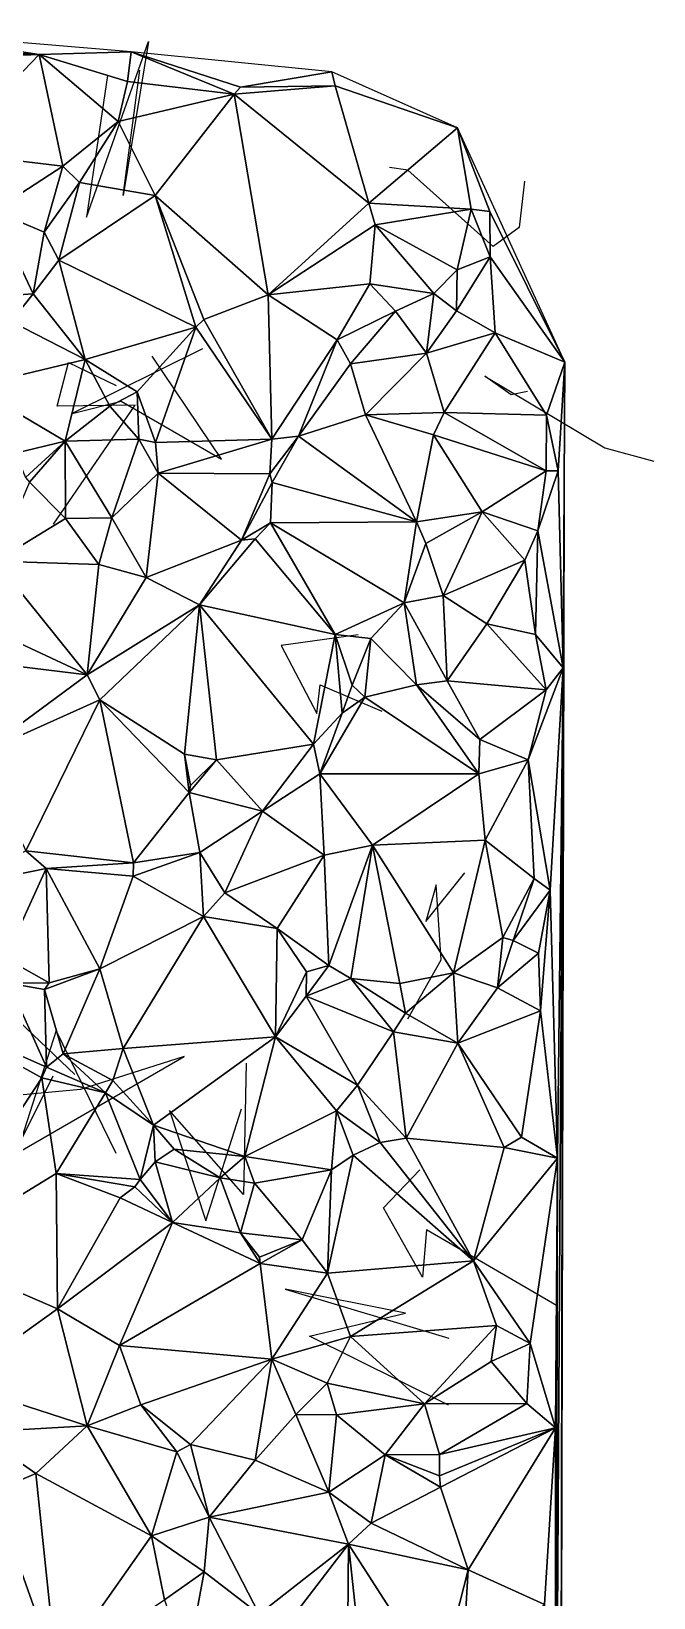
# Model space of a CAD drawing. Header units: metres. Extents: x -15.7 to 15.9, y -15.8 to 15.
# Drawn here: x 9.68 to 15.88, y -0.63 to 14.96 of the extents above; entities that cross this region are included whole.
import ezdxf

# ---------------------------------------------------------------- set-up
doc = ezdxf.new("R2010")
doc.units = ezdxf.units.M
doc.layers.add('CRACKS', color=1, linetype='Continuous')
doc.layers.add('STREET_MESH', color=7, linetype='Continuous')

msp = doc.modelspace()

# ---------------------------------------------------------------- linework, layer by layer
at = {"layer": 'CRACKS'}
for points in [[(10.44, 14.519, 0.1), (10.231, 13.109, 0.1), (10.846, 14.857, 0.1), (10.595, 13.326, 0.1), (10.76, 14.572, 0.1)], [(14.591, 13.468, 0.1), (14.538, 13.008, 0.1), (14.278, 12.817, 0.1), (13.43, 13.577, 0.1), (13.246, 13.603, 0.1)], [(11.386, 11.799, 0.1), (10.086, 11.156, 0.1), (10.575, 11.28, 0.1), (11.573, 10.702, 0.1), (10.885, 11.728, 0.1)], [(9.902, 10.055, 0.1), (10.716, 11.24, 0.1), (9.938, 11.23, 0.1), (10.052, 11.665, 0.1), (10.527, 11.436, 0.1)], [(14.622, 11.374, 0.1), (14.459, 11.343, 0.1), (14.198, 11.526, 0.1), (15.392, 10.813, 0.1), (15.878, 10.681, 0.1)], [(12.935, 8.954, 0.1), (12.17, 8.848, 0.1), (12.522, 8.169, 0.1), (12.557, 8.455, 0.1), (13.172, 8.192, 0.1)], [(13.43, 5.132, 0.1), (13.763, 5.719, 0.1), (13.713, 6.466, 0.1), (13.608, 6.101, 0.1), (13.996, 6.584, 0.1)], [(10.524, 3.79, 0.1), (9.929, 5.016, 0.1), (9.549, 3.836, 0.1), (9.491, 5.171, 0.1), (10.113, 4.578, 0.1)], [(9.894, 4.562, 0.1), (9.503, 3.775, 0.1), (11.203, 4.757, 0.1), (10.171, 4.427, 0.1), (9.563, 4.373, 0.1)], [(11.821, 4.69, 0.1), (11.793, 3.384, 0.1), (11.057, 4.218, 0.1), (11.419, 3.12, 0.1), (11.773, 4.236, 0.1)], [(14.911, 2.278, 0.1), (13.616, 3.032, 0.1), (13.576, 2.559, 0.1), (13.188, 3.249, 0.1), (13.549, 3.627, 0.1)], [(13.835, 1.287, 0.1), (12.449, 1.974, 0.1), (13.405, 2.201, 0.1), (12.207, 2.441, 0.1), (13.838, 1.954, 0.1)]]:
    msp.add_polyline3d(points, dxfattribs=at)
at = {"layer": 'STREET_MESH'}
for points in [[(8.22, 14.96), (9.76, 14.728), (10.674, 14.757)], [(8.546, 14.794), (9.76, 14.728), (8.22, 14.96)], [(8.546, 14.794), (8.851, 14.693), (9.76, 14.728)], [(8.822, 13.757), (9.993, 13.618), (9.76, 14.728)], [(8.851, 14.693), (8.822, 13.757), (9.76, 14.728)], [(9.76, 14.728), (10.637, 14.461), (10.674, 14.757)], [(10.544, 14.061), (10.637, 14.461), (9.76, 14.728)], [(9.993, 13.618), (10.544, 14.061), (9.76, 14.728)], [(10.637, 14.461), (11.701, 14.334), (10.674, 14.757)], [(11.762, 14.405), (12.672, 14.557), (10.674, 14.757)], [(11.701, 14.334), (11.762, 14.405), (10.674, 14.757)], [(11.762, 14.405), (12.705, 14.417), (12.672, 14.557)], [(12.672, 14.557), (12.705, 14.417), (13.924, 13.999)], [(10.637, 14.461), (10.544, 14.061), (11.701, 14.334)], [(12.705, 14.417), (11.701, 14.334), (13.042, 13.251)], [(12.705, 14.417), (11.762, 14.405), (11.701, 14.334)], [(12.705, 14.417), (13.042, 13.251), (13.924, 13.999)], [(11.701, 14.334), (10.544, 14.061), (10.914, 13.327)], [(12.038, 12.337), (11.701, 14.334), (10.914, 13.327)], [(11.701, 14.334), (12.038, 12.337), (13.042, 13.251)], [(10.159, 13.454), (10.544, 14.061), (9.993, 13.618)], [(10.544, 14.061), (10.159, 13.454), (10.914, 13.327)], [(13.042, 13.251), (14.062, 13.191), (13.924, 13.999)], [(13.924, 13.999), (14.247, 13.165), (14.993, 11.667)], [(14.062, 13.191), (14.247, 13.165), (13.924, 13.999)], [(8.822, 13.757), (9.306, 13.172), (9.993, 13.618)], [(9.306, 13.172), (9.809, 12.962), (9.993, 13.618)], [(9.809, 12.962), (10.159, 13.454), (9.993, 13.618)], [(10.159, 13.454), (9.809, 12.962), (9.956, 12.683)], [(10.159, 13.454), (9.956, 12.683), (10.914, 13.327)], [(9.956, 12.683), (11.32, 12.015), (10.914, 13.327)], [(11.4, 12.093), (12.038, 12.337), (10.914, 13.327)], [(11.32, 12.015), (11.4, 12.093), (10.914, 13.327)], [(9.698, 12.348), (9.306, 13.172), (9.017, 12.3)], [(9.698, 12.348), (9.809, 12.962), (9.306, 13.172)], [(12.038, 12.337), (13.104, 13.034), (13.042, 13.251)], [(13.104, 13.034), (14.062, 13.191), (13.042, 13.251)], [(14.062, 13.191), (13.104, 13.034), (13.921, 12.586)], [(14.062, 13.191), (13.921, 12.586), (14.249, 12.717)], [(14.247, 13.165), (14.062, 13.191), (14.249, 12.717)], [(14.247, 13.165), (14.249, 12.717), (14.993, 11.667)], [(9.809, 12.962), (9.698, 12.348), (9.956, 12.683)], [(13.104, 13.034), (12.038, 12.337), (13.05, 12.447)], [(13.688, 12.35), (13.104, 13.034), (13.05, 12.447)], [(13.104, 13.034), (13.688, 12.35), (13.921, 12.586)], [(9.698, 12.348), (10.217, 11.694), (9.956, 12.683)], [(10.217, 11.694), (11.32, 12.015), (9.956, 12.683)], [(13.921, 12.586), (13.915, 12.178), (14.249, 12.717)], [(13.915, 12.178), (14.301, 11.96), (14.249, 12.717)], [(14.249, 12.717), (14.301, 11.96), (14.993, 11.667)], [(13.688, 12.35), (13.915, 12.178), (13.921, 12.586)], [(9.479, 12.072), (9.698, 12.348), (9.017, 12.3)], [(9.698, 12.348), (9.479, 12.072), (10.217, 11.694)], [(11.4, 12.093), (12.074, 10.899), (12.038, 12.337)], [(12.038, 12.337), (12.727, 11.889), (13.05, 12.447)], [(12.074, 10.899), (12.727, 11.889), (12.038, 12.337)], [(12.727, 11.889), (13.307, 12.176), (13.05, 12.447)], [(13.307, 12.176), (13.688, 12.35), (13.05, 12.447)], [(13.688, 12.35), (13.307, 12.176), (13.616, 11.757)], [(13.915, 12.178), (13.688, 12.35), (13.616, 11.757)], [(12.858, 11.652), (13.307, 12.176), (12.727, 11.889)], [(13.307, 12.176), (12.858, 11.652), (13.616, 11.757)], [(14.301, 11.96), (13.915, 12.178), (13.616, 11.757)], [(9.479, 12.072), (9.094, 11.425), (10.217, 11.694)], [(11.32, 12.015), (10.217, 11.694), (10.736, 11.371)], [(10.918, 10.866), (11.32, 12.015), (10.736, 11.371)], [(11.32, 12.015), (10.918, 10.866), (12.074, 10.899)], [(11.4, 12.093), (11.32, 12.015), (12.074, 10.899)], [(12.074, 10.899), (12.34, 10.931), (12.727, 11.889)], [(12.34, 10.931), (12.858, 11.652), (12.727, 11.889)], [(13.791, 11.167), (14.301, 11.96), (13.616, 11.757)], [(14.301, 11.96), (13.791, 11.167), (14.809, 11.139)], [(14.301, 11.96), (14.809, 11.139), (14.993, 11.667)], [(9.094, 11.425), (10.016, 10.882), (10.217, 11.694)], [(10.016, 10.882), (10.462, 11.23), (10.217, 11.694)], [(10.217, 11.694), (10.462, 11.23), (10.736, 11.371)], [(13.616, 11.757), (12.858, 11.652), (13.007, 11.144)], [(13.791, 11.167), (13.616, 11.757), (13.007, 11.144)], [(12.858, 11.652), (12.34, 10.931), (13.007, 11.144)], [(14.809, 11.139), (14.928, 10.584), (14.993, 11.667)], [(14.928, 10.584), (14.978, 8.624), (14.993, 11.667)], [(14.978, 8.624), (14.93, -14.754), (14.993, 11.667)], [(10.016, 10.882), (9.094, 11.425), (9.522, 10.761)], [(10.752, 10.9), (10.462, 11.23), (10.016, 10.882)], [(10.462, 11.23), (10.752, 10.9), (10.736, 11.371)], [(10.752, 10.9), (10.918, 10.866), (10.736, 11.371)], [(12.34, 10.931), (13.516, 10.077), (13.007, 11.144)], [(13.684, 10.943), (13.791, 11.167), (13.007, 11.144)], [(13.516, 10.077), (13.684, 10.943), (13.007, 11.144)], [(14.808, 10.584), (13.791, 11.167), (13.684, 10.943)], [(13.791, 11.167), (14.808, 10.584), (14.809, 11.139)], [(14.808, 10.584), (14.928, 10.584), (14.809, 11.139)], [(12.056, 10.554), (12.34, 10.931), (12.074, 10.899)], [(12.056, 10.554), (12.08, 10.469), (12.34, 10.931)], [(12.08, 10.469), (13.516, 10.077), (12.34, 10.931)], [(13.516, 10.077), (14.171, 10.179), (13.684, 10.943)], [(14.171, 10.179), (14.808, 10.584), (13.684, 10.943)], [(9.623, 10.518), (10.016, 10.882), (9.522, 10.761)], [(10.016, 10.882), (9.623, 10.518), (9.663, 10.474)], [(10.021, 10.11), (10.016, 10.882), (9.663, 10.474)], [(10.752, 10.9), (10.016, 10.882), (10.481, 10.118)], [(10.016, 10.882), (10.021, 10.11), (10.481, 10.118)], [(10.945, 10.561), (10.752, 10.9), (10.481, 10.118)], [(10.945, 10.561), (10.918, 10.866), (10.752, 10.9)], [(10.918, 10.866), (10.945, 10.561), (12.074, 10.899)], [(10.945, 10.561), (12.056, 10.554), (12.074, 10.899)], [(9.323, 9.686), (10.021, 10.11), (9.663, 10.474)], [(10.945, 10.561), (10.481, 10.118), (10.825, 9.523)], [(10.945, 10.561), (10.825, 9.523), (11.774, 9.897)], [(12.056, 10.554), (10.945, 10.561), (11.774, 9.897)], [(12.08, 10.469), (12.056, 10.554), (11.774, 9.897)], [(12.062, 10.067), (12.08, 10.469), (11.774, 9.897)], [(13.516, 10.077), (12.08, 10.469), (12.062, 10.067)], [(14.171, 10.179), (14.724, 9.987), (14.808, 10.584)], [(14.808, 10.584), (14.724, 9.987), (14.928, 10.584)], [(14.724, 9.987), (14.978, 8.624), (14.928, 10.584)], [(13.516, 10.077), (13.608, 9.862), (14.171, 10.179)], [(13.608, 9.862), (13.78, 9.345), (14.171, 10.179)], [(13.78, 9.345), (14.595, 9.695), (14.171, 10.179)], [(14.595, 9.695), (14.724, 9.987), (14.171, 10.179)], [(10.021, 10.11), (9.323, 9.686), (10.352, 9.652)], [(10.481, 10.118), (10.021, 10.11), (10.352, 9.652)], [(10.825, 9.523), (10.481, 10.118), (10.352, 9.652)], [(11.911, 9.907), (12.062, 10.067), (11.774, 9.897)], [(11.911, 9.907), (12.706, 8.957), (12.062, 10.067)], [(13.394, 9.272), (13.516, 10.077), (12.062, 10.067)], [(12.706, 8.957), (13.394, 9.272), (12.062, 10.067)], [(13.516, 10.077), (13.394, 9.272), (13.608, 9.862)], [(14.595, 9.695), (14.701, 8.957), (14.724, 9.987)], [(14.724, 9.987), (14.701, 8.957), (14.978, 8.624)], [(10.825, 9.523), (11.356, 9.251), (11.774, 9.897)], [(11.356, 9.251), (11.911, 9.907), (11.774, 9.897)], [(11.356, 9.251), (12.706, 8.957), (11.911, 9.907)], [(13.394, 9.272), (13.78, 9.345), (13.608, 9.862)], [(10.237, 8.555), (9.323, 9.686), (9.055, 9.107)], [(9.323, 9.686), (10.237, 8.555), (10.352, 9.652)], [(14.217, 9.062), (14.595, 9.695), (13.78, 9.345)], [(14.217, 9.062), (14.701, 8.957), (14.595, 9.695)], [(10.237, 8.555), (10.825, 9.523), (10.352, 9.652)], [(10.237, 8.555), (11.356, 9.251), (10.825, 9.523)], [(10.237, 8.555), (10.363, 8.306), (11.356, 9.251)], [(10.363, 8.306), (11.207, 7.767), (11.356, 9.251)], [(11.356, 9.251), (11.207, 7.767), (11.524, 7.709)], [(12.492, 7.866), (11.356, 9.251), (11.524, 7.709)], [(12.492, 7.866), (12.706, 8.957), (11.356, 9.251)], [(13.394, 9.272), (12.706, 8.957), (13.061, 8.916)], [(13.516, 8.456), (13.394, 9.272), (13.061, 8.916)], [(13.78, 9.345), (13.394, 9.272), (13.82, 8.496)], [(13.394, 9.272), (13.516, 8.456), (13.82, 8.496)], [(14.217, 9.062), (13.78, 9.345), (13.82, 8.496)], [(9.144, 8.688), (10.237, 8.555), (9.055, 9.107)], [(14.806, 8.406), (14.217, 9.062), (13.82, 8.496)], [(14.806, 8.406), (14.701, 8.957), (14.217, 9.062)], [(12.706, 8.957), (12.492, 7.866), (12.777, 8.174)], [(12.874, 8.452), (12.706, 8.957), (12.777, 8.174)], [(12.706, 8.957), (12.874, 8.452), (13.061, 8.916)], [(12.874, 8.452), (13.003, 8.333), (13.061, 8.916)], [(13.003, 8.333), (13.516, 8.456), (13.061, 8.916)], [(14.701, 8.957), (14.806, 8.406), (14.978, 8.624)], [(9.177, 7.774), (10.237, 8.555), (9.144, 8.688)], [(14.629, 7.71), (14.847, 6.412), (14.978, 8.624)], [(14.806, 8.406), (14.629, 7.71), (14.978, 8.624)], [(14.978, 8.624), (14.847, 6.412), (14.92, 3.744)], [(14.978, 8.624), (14.92, 3.744), (14.904, -3.63)], [(14.93, -14.754), (14.978, 8.624), (14.904, -3.63)], [(9.177, 7.774), (10.363, 8.306), (10.237, 8.555)], [(12.874, 8.452), (12.777, 8.174), (13.003, 8.333)], [(13.516, 8.456), (13.003, 8.333), (14.137, 7.569)], [(13.82, 8.496), (13.516, 8.456), (14.147, 7.912)], [(13.516, 8.456), (14.137, 7.569), (14.147, 7.912)], [(14.806, 8.406), (13.82, 8.496), (14.147, 7.912)], [(10.363, 8.306), (9.177, 7.774), (9.625, 6.803)], [(10.698, 6.684), (10.363, 8.306), (9.625, 6.803)], [(10.363, 8.306), (10.698, 6.684), (11.254, 7.384)], [(11.207, 7.767), (10.363, 8.306), (11.254, 7.384)], [(14.137, 7.569), (13.003, 8.333), (12.555, 7.569)], [(13.003, 8.333), (12.777, 8.174), (12.555, 7.569)], [(14.629, 7.71), (14.806, 8.406), (14.147, 7.912)], [(12.777, 8.174), (12.492, 7.866), (12.555, 7.569)], [(12.492, 7.866), (11.524, 7.709), (11.983, 7.197)], [(12.555, 7.569), (12.492, 7.866), (11.983, 7.197)], [(14.137, 7.569), (14.629, 7.71), (14.147, 7.912)], [(11.524, 7.709), (11.207, 7.767), (11.265, 7.454)], [(11.207, 7.767), (11.254, 7.384), (11.265, 7.454)], [(11.254, 7.384), (11.524, 7.709), (11.265, 7.454)], [(11.524, 7.709), (11.254, 7.384), (11.983, 7.197)], [(14.629, 7.71), (14.137, 7.569), (14.2, 6.908)], [(14.687, 6.528), (14.629, 7.71), (14.2, 6.908)], [(14.629, 7.71), (14.687, 6.528), (14.847, 6.412)], [(12.598, 6.761), (12.555, 7.569), (11.983, 7.197)], [(12.598, 6.761), (13.077, 6.859), (12.555, 7.569)], [(13.077, 6.859), (14.137, 7.569), (12.555, 7.569)], [(14.137, 7.569), (13.077, 6.859), (14.2, 6.908)], [(11.254, 7.384), (10.698, 6.684), (11.357, 6.786)], [(11.254, 7.384), (11.357, 6.786), (11.983, 7.197)], [(11.357, 6.786), (11.608, 6.384), (11.983, 7.197)], [(11.608, 6.384), (12.598, 6.761), (11.983, 7.197)], [(13.077, 6.859), (13.884, 5.59), (14.2, 6.908)], [(13.884, 5.59), (14.376, 5.94), (14.2, 6.908)], [(14.376, 5.94), (14.687, 6.528), (14.2, 6.908)], [(9.827, 6.626), (9.625, 6.803), (9.027, 6.464)], [(9.827, 6.626), (10.698, 6.684), (9.625, 6.803)], [(11.396, 6.149), (11.357, 6.786), (10.694, 6.55)], [(11.357, 6.786), (10.698, 6.684), (10.694, 6.55)], [(11.396, 6.149), (11.608, 6.384), (11.357, 6.786)], [(12.127, 6.03), (12.598, 6.761), (11.608, 6.384)], [(12.598, 6.761), (12.127, 6.03), (12.644, 5.661)], [(12.598, 6.761), (12.644, 5.661), (13.077, 6.859)], [(13.077, 6.859), (12.644, 5.661), (12.862, 5.532)], [(13.351, 5.484), (13.077, 6.859), (12.862, 5.532)], [(13.884, 5.59), (13.077, 6.859), (13.351, 5.484)], [(9.422, 5.736), (9.827, 6.626), (9.027, 6.464)], [(9.857, 5.489), (9.827, 6.626), (9.422, 5.736)], [(10.698, 6.684), (9.827, 6.626), (10.694, 6.55)], [(9.827, 6.626), (10.362, 5.628), (10.694, 6.55)], [(9.827, 6.626), (9.857, 5.489), (10.362, 5.628)], [(10.362, 5.628), (11.396, 6.149), (10.694, 6.55)], [(14.477, 5.912), (14.687, 6.528), (14.376, 5.94)], [(14.687, 6.528), (14.477, 5.912), (14.847, 6.412)], [(14.847, 6.412), (14.477, 5.912), (14.732, 5.785)], [(14.751, 5.21), (14.847, 6.412), (14.732, 5.785)], [(14.847, 6.412), (14.751, 5.21), (14.92, 3.744)], [(12.127, 6.03), (11.608, 6.384), (11.396, 6.149)], [(11.396, 6.149), (10.362, 5.628), (10.595, 4.836)], [(12.112, 4.951), (11.396, 6.149), (10.595, 4.836)], [(12.112, 4.951), (12.127, 6.03), (11.396, 6.149)], [(12.422, 5.599), (12.127, 6.03), (12.112, 4.951)], [(12.127, 6.03), (12.422, 5.599), (12.644, 5.661)], [(14.376, 5.94), (13.884, 5.59), (14.324, 5.439)], [(14.477, 5.912), (14.376, 5.94), (14.324, 5.439)], [(14.477, 5.912), (14.324, 5.439), (14.732, 5.785)], [(14.324, 5.439), (14.751, 5.21), (14.732, 5.785)], [(9.456, 5.486), (9.857, 5.489), (9.422, 5.736)], [(10.362, 5.628), (9.811, 5.423), (9.999, 4.783)], [(9.857, 5.489), (9.811, 5.423), (10.362, 5.628)], [(10.362, 5.628), (9.999, 4.783), (10.595, 4.836)], [(12.644, 5.661), (12.417, 5.358), (12.862, 5.532)], [(12.644, 5.661), (12.422, 5.599), (12.417, 5.358)], [(8.621, 5.186), (9.832, 4.649), (9.456, 5.486)], [(9.857, 5.489), (9.456, 5.486), (9.811, 5.423)], [(9.456, 5.486), (9.832, 4.649), (9.811, 5.423)], [(12.422, 5.599), (12.112, 4.951), (12.417, 5.358)], [(12.417, 5.358), (13.288, 5.001), (12.862, 5.532)], [(13.288, 5.001), (13.407, 5.188), (12.862, 5.532)], [(13.407, 5.188), (13.351, 5.484), (12.862, 5.532)], [(13.407, 5.188), (13.884, 5.59), (13.351, 5.484)], [(13.884, 5.59), (13.407, 5.188), (13.927, 4.888)], [(14.324, 5.439), (13.884, 5.59), (13.927, 4.888)], [(9.811, 5.423), (9.832, 4.649), (9.999, 4.783)], [(12.112, 4.951), (12.93, 4.471), (12.417, 5.358)], [(12.417, 5.358), (12.93, 4.471), (13.288, 5.001)], [(14.751, 5.21), (14.324, 5.439), (13.927, 4.888)], [(9.785, 4.543), (8.621, 5.186), (8.643, 2.804)], [(9.832, 4.649), (8.621, 5.186), (9.785, 4.543)], [(13.407, 5.188), (13.288, 5.001), (13.927, 4.888)], [(14.563, 3.952), (14.751, 5.21), (13.927, 4.888)], [(14.751, 5.21), (14.563, 3.952), (14.92, 3.744)], [(12.93, 4.471), (13.412, 3.943), (13.288, 5.001)], [(13.288, 5.001), (13.412, 3.943), (13.927, 4.888)], [(9.999, 4.783), (10.492, 4.517), (10.595, 4.836)], [(10.492, 4.517), (10.898, 4.072), (10.595, 4.836)], [(10.898, 4.072), (12.112, 4.951), (10.595, 4.836)], [(10.898, 4.072), (11.806, 3.76), (12.112, 4.951)], [(12.112, 4.951), (11.806, 3.76), (12.72, 4.215)], [(12.93, 4.471), (12.112, 4.951), (12.72, 4.215)], [(13.412, 3.943), (14.389, 3.85), (13.927, 4.888)], [(14.389, 3.85), (14.563, 3.952), (13.927, 4.888)], [(9.832, 4.649), (10.419, 4.394), (9.999, 4.783)], [(10.419, 4.394), (10.492, 4.517), (9.999, 4.783)], [(9.785, 4.543), (8.643, 2.804), (9.927, 3.591)], [(9.832, 4.649), (9.785, 4.543), (10.419, 4.394)], [(10.419, 4.394), (9.785, 4.543), (9.927, 3.591)], [(10.766, 3.531), (10.419, 4.394), (9.927, 3.591)], [(10.898, 4.072), (10.492, 4.517), (10.419, 4.394)], [(10.766, 3.531), (10.898, 4.072), (10.419, 4.394)], [(12.93, 4.471), (12.72, 4.215), (13.155, 3.899)], [(13.412, 3.943), (12.93, 4.471), (13.155, 3.899)], [(11.806, 3.76), (12.671, 3.628), (12.72, 4.215)], [(12.671, 3.628), (12.886, 3.775), (12.72, 4.215)], [(12.72, 4.215), (12.886, 3.775), (13.155, 3.899)], [(10.766, 3.531), (10.913, 3.708), (10.898, 4.072)], [(10.898, 4.072), (11.103, 3.834), (11.806, 3.76)], [(10.913, 3.708), (11.103, 3.834), (10.898, 4.072)], [(12.886, 3.775), (14.084, 2.722), (13.155, 3.899)], [(14.084, 2.722), (13.412, 3.943), (13.155, 3.899)], [(14.389, 3.85), (13.412, 3.943), (14.084, 2.722)], [(14.563, 3.952), (14.389, 3.85), (14.92, 3.744)], [(11.56, 3.55), (11.103, 3.834), (10.913, 3.708)], [(11.103, 3.834), (11.56, 3.55), (11.806, 3.76)], [(11.56, 3.55), (11.903, 3.495), (11.806, 3.76)], [(11.903, 3.495), (12.671, 3.628), (11.806, 3.76)], [(12.886, 3.775), (12.63, 2.6), (14.084, 2.722)], [(12.671, 3.628), (12.63, 2.6), (12.886, 3.775)], [(14.389, 3.85), (14.084, 2.722), (14.92, 3.744)], [(14.084, 2.722), (14.649, 1.901), (14.92, 3.744)], [(14.649, 1.901), (14.899, 1.062), (14.92, 3.744)], [(14.92, 3.744), (14.899, 1.062), (14.904, -3.63)], [(8.643, 2.804), (9.942, 2.246), (9.927, 3.591)], [(9.942, 2.246), (10.564, 3.351), (9.927, 3.591)], [(10.564, 3.351), (10.71, 3.458), (9.927, 3.591)], [(10.71, 3.458), (10.766, 3.531), (9.927, 3.591)], [(10.913, 3.708), (10.766, 3.531), (11.085, 3.103)], [(11.56, 3.55), (10.913, 3.708), (11.085, 3.103)], [(12.377, 2.931), (12.671, 3.628), (11.903, 3.495)], [(12.377, 2.931), (12.63, 2.6), (12.671, 3.628)], [(11.085, 3.103), (10.71, 3.458), (10.564, 3.351)], [(10.766, 3.531), (10.71, 3.458), (11.085, 3.103)], [(11.56, 3.55), (11.085, 3.103), (11.762, 3)], [(11.903, 3.495), (11.56, 3.55), (11.762, 3)], [(12.377, 2.931), (11.903, 3.495), (11.762, 3)], [(9.942, 2.246), (11.085, 3.103), (10.564, 3.351)], [(11.085, 3.103), (9.942, 2.246), (10.557, 1.879)], [(11.96, 2.695), (11.085, 3.103), (10.557, 1.879)], [(11.085, 3.103), (11.96, 2.695), (11.762, 3)], [(11.762, 3), (11.96, 2.695), (11.953, 2.76)], [(12.377, 2.931), (11.762, 3), (11.953, 2.76)], [(11.96, 2.695), (12.377, 2.931), (11.953, 2.76)], [(12.63, 2.6), (12.377, 2.931), (11.96, 2.695)], [(9.942, 2.246), (8.643, 2.804), (8.911, 1.507)], [(12.075, 1.745), (11.96, 2.695), (10.557, 1.879)], [(12.63, 2.6), (11.96, 2.695), (12.075, 1.745)], [(12.63, 2.6), (12.858, 1.971), (14.084, 2.722)], [(12.858, 1.971), (14.313, 2.08), (14.084, 2.722)], [(14.313, 2.08), (14.649, 1.901), (14.084, 2.722)], [(12.858, 1.971), (12.63, 2.6), (12.075, 1.745)], [(10.238, 1.08), (9.942, 2.246), (8.911, 1.507)], [(9.942, 2.246), (10.238, 1.08), (10.557, 1.879)], [(12.858, 1.971), (13.597, 1.299), (14.313, 2.08)], [(14.313, 2.08), (13.597, 1.299), (14.26, 1.72)], [(14.313, 2.08), (14.26, 1.72), (14.649, 1.901)], [(10.238, 1.08), (10.771, 1.289), (10.557, 1.879)], [(10.771, 1.289), (12.075, 1.745), (10.557, 1.879)], [(12.628, 1.505), (12.858, 1.971), (12.075, 1.745)], [(12.628, 1.505), (13.597, 1.299), (12.858, 1.971)], [(14.26, 1.72), (14.614, 1.301), (14.649, 1.901)], [(14.649, 1.901), (14.614, 1.301), (14.899, 1.062)], [(10.771, 1.289), (11.264, 0.896), (12.075, 1.745)], [(11.264, 0.896), (11.908, 0.739), (12.075, 1.745)], [(11.908, 0.739), (12.316, 1.192), (12.075, 1.745)], [(12.316, 1.192), (12.628, 1.505), (12.075, 1.745)], [(14.26, 1.72), (13.597, 1.299), (14.614, 1.301)], [(9.134, 1.018), (10.238, 1.08), (8.911, 1.507)], [(12.628, 1.505), (12.316, 1.192), (12.718, 1.191)], [(12.628, 1.505), (12.718, 1.191), (13.597, 1.299)], [(11.129, 0.823), (10.771, 1.289), (10.238, 1.08)], [(10.771, 1.289), (11.129, 0.823), (11.264, 0.896)], [(13.597, 1.299), (12.718, 1.191), (13.204, 0.791)], [(13.744, 0.794), (13.597, 1.299), (13.204, 0.791)], [(13.597, 1.299), (13.744, 0.794), (14.614, 1.301)], [(14.614, 1.301), (13.744, 0.794), (14.899, 1.062)], [(12.642, 0.421), (12.316, 1.192), (11.908, 0.739)], [(12.316, 1.192), (12.642, 0.421), (12.718, 1.191)], [(12.718, 1.191), (12.642, 0.421), (13.204, 0.791)], [(9.726, 0.606), (10.238, 1.08), (9.134, 1.018)], [(9.726, 0.606), (9.134, 1.018), (9.297, 0.425)], [(10.238, 1.08), (9.726, 0.606), (10.877, -0.013)], [(11.129, 0.823), (10.238, 1.08), (10.877, -0.013)], [(13.744, 0.794), (13.746, 0.582), (14.899, 1.062)], [(13.746, 0.582), (13.755, 0.471), (14.899, 1.062)], [(13.755, 0.471), (14.03, -0.354), (14.899, 1.062)], [(14.899, 1.062), (14.03, -0.354), (14.791, -0.697)], [(14.899, 1.062), (14.791, -0.697), (14.904, -3.63)], [(11.129, 0.823), (10.877, -0.013), (11.451, 0.172)], [(11.264, 0.896), (11.129, 0.823), (11.451, 0.172)], [(11.908, 0.739), (11.264, 0.896), (11.451, 0.172)], [(12.642, 0.421), (13.065, 0.113), (13.204, 0.791)], [(13.065, 0.113), (13.755, 0.471), (13.204, 0.791)], [(13.746, 0.582), (13.744, 0.794), (13.204, 0.791)], [(13.755, 0.471), (13.746, 0.582), (13.204, 0.791)], [(12.642, 0.421), (11.908, 0.739), (11.451, 0.172)], [(9.931, -1.357), (9.726, 0.606), (9.297, 0.425)], [(10.877, -0.013), (9.726, 0.606), (9.931, -1.357)], [(13.755, 0.471), (13.065, 0.113), (14.03, -0.354)], [(8.91, -0.864), (9.931, -1.357), (9.297, 0.425)], [(12.839, -0.099), (12.642, 0.421), (11.451, 0.172)], [(13.065, 0.113), (12.642, 0.421), (12.839, -0.099)], [(10.877, -0.013), (11.402, -0.373), (11.451, 0.172)], [(11.451, 0.172), (11.402, -0.373), (11.95, -0.793)], [(12.839, -0.099), (11.451, 0.172), (11.95, -0.793)], [(13.065, 0.113), (12.839, -0.099), (14.03, -0.354)], [(11.008, -0.653), (10.877, -0.013), (9.931, -1.357)], [(11.402, -0.373), (10.877, -0.013), (11.008, -0.653)], [(12.022, -1.162), (12.839, -0.099), (11.95, -0.793)], [(12.839, -0.099), (12.022, -1.162), (12.827, -1.63)], [(12.839, -0.099), (12.827, -1.63), (13.001, -1.615)], [(13.739, -1.499), (12.839, -0.099), (13.001, -1.615)], [(12.839, -0.099), (13.739, -1.499), (14.03, -0.354)], [(11.23, -1.301), (11.402, -0.373), (11.008, -0.653)], [(11.402, -0.373), (11.23, -1.301), (11.95, -0.793)], [(14.03, -0.354), (13.739, -1.499), (13.969, -1.429)], [(14.03, -0.354), (13.969, -1.429), (14.791, -0.697)]]:
    msp.add_3dface(points, dxfattribs=at)

doc.saveas('drawing.dxf')
